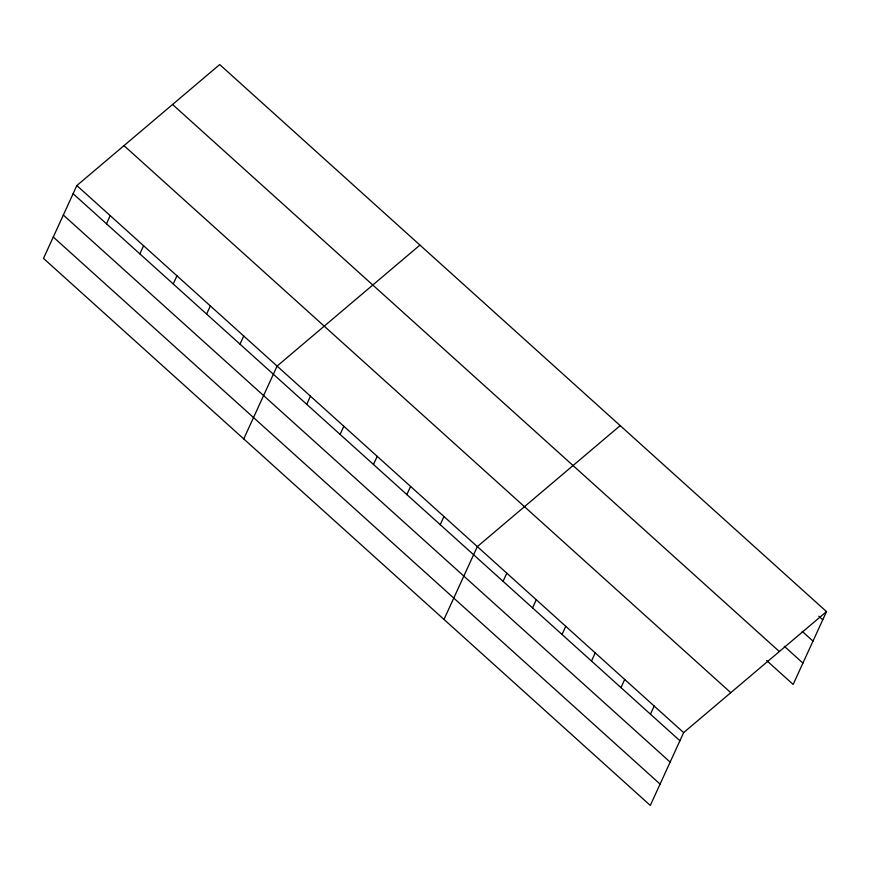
<?xml version="1.0" encoding="UTF-8"?>
<svg xmlns="http://www.w3.org/2000/svg" width="870" height="870" viewBox="0 0 870 870"><rect width="100%" height="100%" fill="white"/><g stroke="black" fill="none" stroke-linecap="round" stroke-linejoin="round"><path stroke-width="1.3" d="M76.843 185.56L43.5 258.39L650.303 805.435L683.646 732.605L826.5 611.61L219.697 64.565L76.843 185.56L683.646 732.605M106.488 223.797L110.218 215.651M139.863 253.877L143.593 245.731M173.239 283.968L176.969 275.823M206.614 314.059L210.344 305.914M239.989 344.139L243.72 335.994M243.741 438.915L277.095 366.085L419.938 245.09M306.729 404.322L310.459 396.176M340.105 434.402L343.835 426.256M373.48 464.493L377.21 456.348M406.855 494.584L410.586 486.439M440.231 524.664L443.961 516.519M443.994 619.44L477.336 546.61L620.19 425.615M503.077 581.323L506.808 573.178M532.549 607.902L536.279 599.756M562.031 634.469L565.761 626.324M591.502 661.037L595.232 652.891M620.973 687.615L624.703 679.47M650.445 714.183L654.175 706.038M826.5 611.61L793.157 684.44L766.633 660.526M818.844 616.21L822.77 619.755M802.194 631.359L812.993 641.103M784.261 646.269L802.934 663.092M172.554 104.487L779.357 651.543M123.986 145.627L730.789 692.683M73.113 193.706L679.916 740.751M63.347 215.053L670.15 762.098M53.277 237.042L660.08 784.087"/></g></svg>
